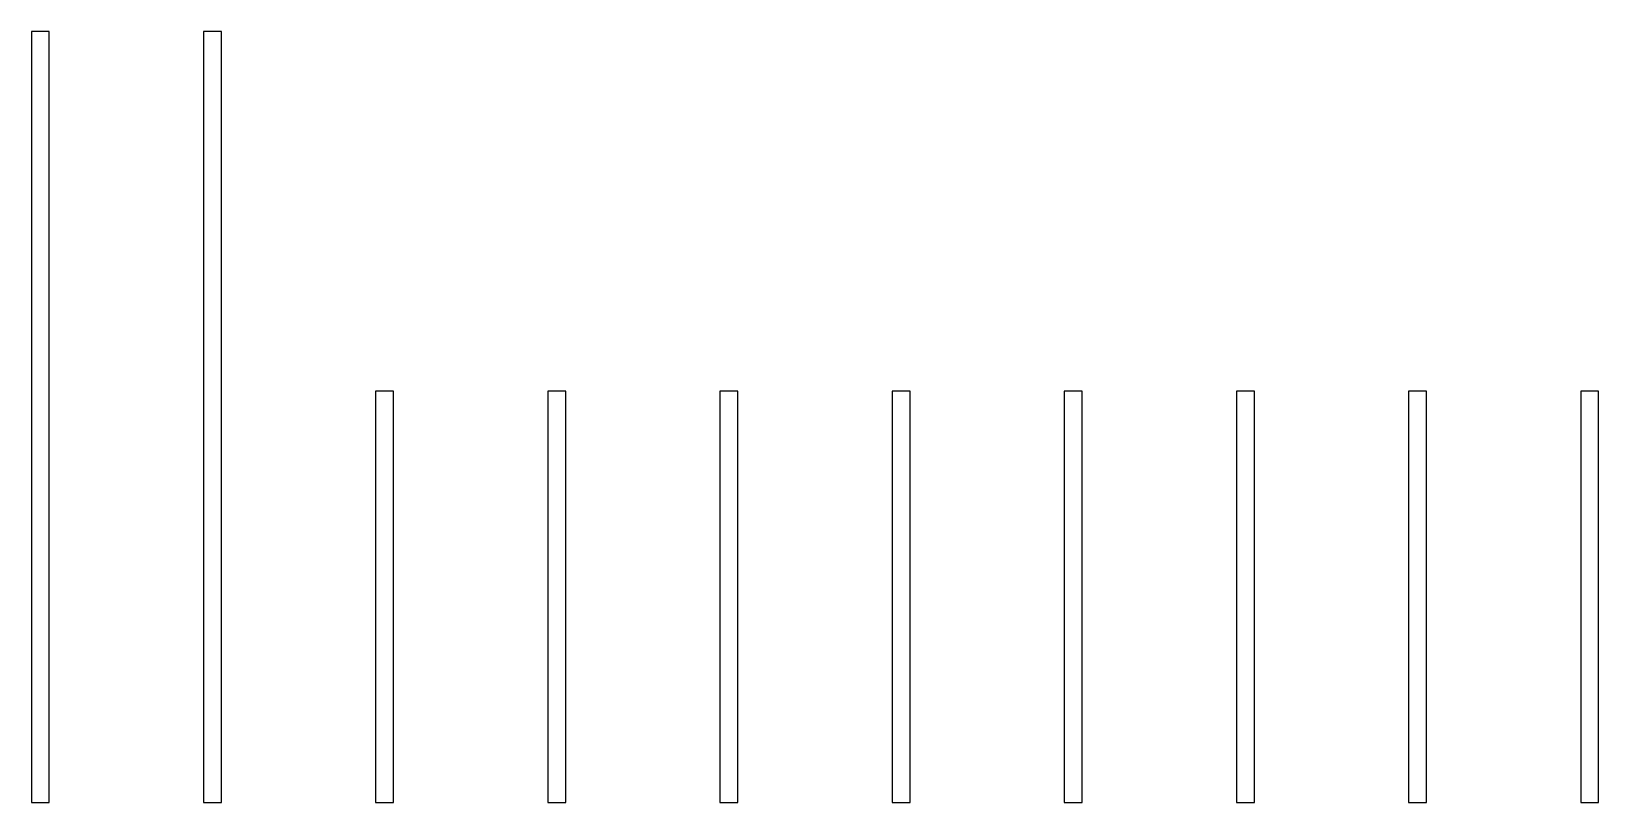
# Model space of a CAD drawing. Header units: metres. Extents: x 0 to 305, y 0 to 150.
import ezdxf

# ---------------------------------------------------------------- set-up
doc = ezdxf.new("R2010")
doc.units = ezdxf.units.M

msp = doc.modelspace()

# ---------------------------------------------------------------- linework, layer by layer
for p, q in [((3.5, 150), (0, 150)), ((0, 150), (0, 0)), ((3.5, 0), (3.5, 150)), ((37, 150), (33.5, 150)), ((33.5, 150), (33.5, 0)), ((37, 0), (37, 150)), ((70.5, 80), (67, 80)), ((67, 80), (67, 0)), ((70.5, 0), (70.5, 80)), ((104, 80), (100.5, 80)), ((100.5, 80), (100.5, 0)), ((104, 0), (104, 80)), ((137.5, 80), (134, 80)), ((134, 80), (134, 0)), ((137.5, 0), (137.5, 80)), ((171, 80), (167.5, 80)), ((167.5, 80), (167.5, 0)), ((171, 0), (171, 80)), ((204.5, 80), (201, 80)), ((201, 80), (201, 0)), ((204.5, 0), (204.5, 80)), ((238, 80), (234.5, 80)), ((234.5, 80), (234.5, 0)), ((238, 0), (238, 80)), ((271.5, 80), (268, 80)), ((268, 80), (268, 0)), ((271.5, 0), (271.5, 80)), ((305, 80), (301.5, 80)), ((301.5, 80), (301.5, 0)), ((305, 0), (305, 80)), ((0, 0), (3.5, 0)), ((33.5, 0), (37, 0)), ((67, 0), (70.5, 0)), ((100.5, 0), (104, 0)), ((134, 0), (137.5, 0)), ((167.5, 0), (171, 0)), ((201, 0), (204.5, 0)), ((234.5, 0), (238, 0)), ((268, 0), (271.5, 0)), ((301.5, 0), (305, 0))]:
    msp.add_line(p, q)

doc.saveas('drawing.dxf')
